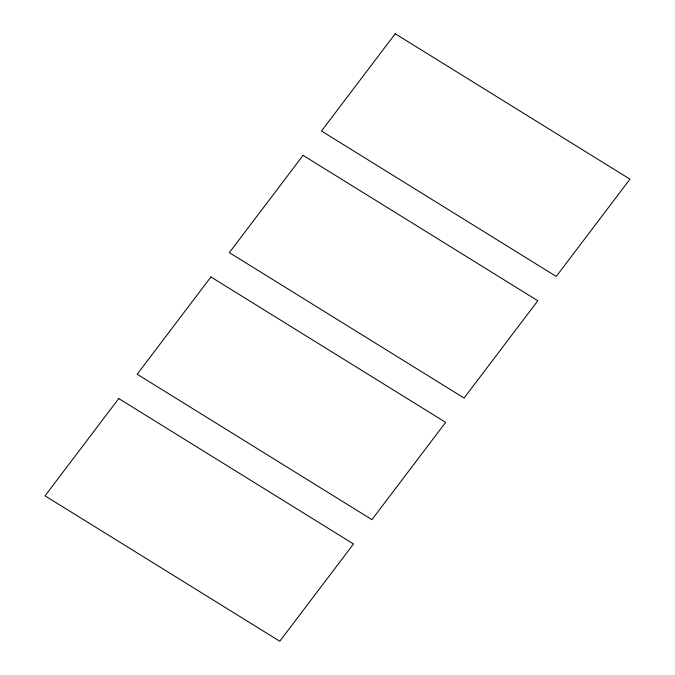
<?xml version="1.0" encoding="UTF-8"?>
<svg xmlns="http://www.w3.org/2000/svg" width="675" height="675" viewBox="0 0 675 675"><rect width="100%" height="100%" fill="white"/><g stroke="black" fill="none" stroke-linecap="round" stroke-linejoin="round"><path stroke-width="1.01" d="M118.758 398.554L45.031 495.838L279.779 641.25L353.506 543.966L118.758 398.554M210.912 276.952L137.185 374.237L371.933 519.649L445.66 422.364L210.912 276.952M303.067 155.351L229.34 252.636L464.088 398.048L537.815 300.763L303.067 155.351M395.221 33.75L321.494 131.034L556.242 276.446L629.969 179.162L395.221 33.75"/></g></svg>
